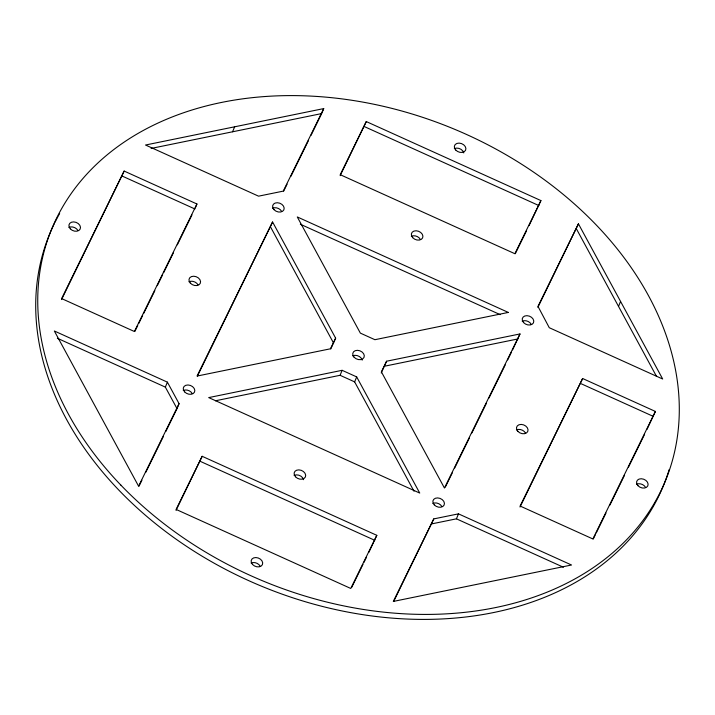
<?xml version="1.0" encoding="UTF-8"?>
<svg xmlns="http://www.w3.org/2000/svg" width="715" height="715" viewBox="0 0 715 715"><rect width="100%" height="100%" fill="white"/><g stroke="black" fill="none" stroke-linecap="round" stroke-linejoin="round"><path stroke-width="1.07" d="M61.553 299.576L124.151 171.064L196.929 203.99L195.302 207.976M232.59 131.783L234.627 126.805M165.817 431.503L177.025 408.631L165.353 387.119L167.382 382.141L54.34 330.991L138.594 486.182L179.063 403.653L167.382 382.141M177.025 408.631L179.063 403.653M197.447 376.054L272.576 221.99L335.648 338.168L330.777 348.947M323.725 108.591L283.265 191.12L258.562 196.169L145.52 145.02L323.725 108.591L321.696 113.569L151.097 148.443M176.033 510.403L202.157 456.295L376.814 535.329L368.877 552.337M340.152 175.667L366.277 121.559L540.924 200.584L529.064 225.618M215.421 400.784L340.09 375.295L342.119 370.316L356.678 376.903L419.75 493.082L208.709 397.594L342.119 370.316M414.012 491.232L354.64 381.882L356.678 376.903M381.247 372.962L386.592 361.218L520.002 333.941L512.575 349.93M393.706 601.44L433.773 518.902L458.476 513.853L571.517 565.002L393.304 601.431L433.773 518.902M431.735 523.88L456.438 518.831L458.476 513.853M537.886 307.37L578.435 223.84L662.689 379.03L549.272 327.711L537.975 306.369L578.435 223.84M520.028 507.024L582.627 378.512L655.396 411.438L647.021 429.366M618.529 306.413L620.566 301.435M124.151 171.064L61.633 298.584L134.402 331.51L196.929 203.99M134.813 331.51L137.745 325.531M138.728 323.538L142.634 315.565M143.608 313.572L154.842 290.665M157.282 285.678L162.654 274.721M163.637 272.728L173.405 252.806M177.311 244.834L191.969 214.947M139.005 486.191L141.928 480.23M145.824 472.275L163.378 436.472M283.667 191.128L287.081 184.166M290.978 176.212L308.531 140.417M310.971 135.439L321.205 114.561M272.576 221.99L197.027 376.072L330.437 348.795L335.648 338.168M202.157 456.295L176.105 509.429L350.761 588.463L376.814 535.329M366.277 121.559L340.224 174.692L514.88 253.718L540.924 200.584M386.592 361.218L381.381 371.845L444.453 488.032L520.002 333.941M351.673 587.426L362.979 564.367M363.962 562.365L366.42 557.351M515.3 253.691L526.606 230.632M445.365 487.004L452.238 472.999M454.686 467.994L469.406 437.982M471.855 432.977L486.575 402.965M489.024 397.96L505.219 364.936M507.668 359.94L511.591 351.932M582.627 378.512L520.109 506.032L592.878 538.958L655.396 411.438M593.289 538.958L595.238 534.972M596.221 532.979L605.989 513.057M609.895 505.085L624.553 475.198M628.458 467.226L644.573 434.354M384.563 366.205L517.973 338.928M364.239 126.537L538.896 205.571M300.318 224.215L500.205 314.654M122.122 176.042L194.891 208.968M580.598 383.49L653.367 416.416M340.09 375.295L354.64 381.882M57.352 338.249L165.353 387.119M456.438 518.831L563.429 567.236M200.12 461.282L374.776 540.308M576.406 228.818L656.442 376.251M270.547 226.968L333.619 343.155M669.169 469.585A331.68 245.317 22.2 0 1 266.463 588.204A331.68 245.317 22.2 0 1 54.474 223.339M54.921 222.436A331.68 245.317 22.2 0 1 58.174 216.198M58.657 215.313A331.68 245.317 22.2 0 1 59.64 213.553M454.329 148.64A5.997 4.433 22.2 0 1 463.785 152.921M251.135 563.08A5.997 4.433 22.2 0 1 260.126 566.137M352.736 355.856A5.997 4.433 22.2 0 1 362.183 360.137M68.917 227.441A5.997 4.433 22.2 0 1 77.908 230.498M636.547 484.278A5.997 4.433 22.2 0 1 645.538 487.335M294.124 475.412A5.997 4.433 22.2 0 1 303.571 479.685M522.218 321.205A5.997 4.433 22.2 0 1 531.209 324.27M516.471 429.947A5.997 4.433 22.2 0 1 525.462 433.004M411.348 236.308A5.997 4.433 22.2 0 1 420.34 239.364M188.992 281.773A5.997 4.433 22.2 0 1 197.984 284.829M183.255 390.506A5.997 4.433 22.2 0 1 192.246 393.572M432.861 503.458A5.997 4.433 22.2 0 1 441.852 506.515M272.603 208.262A5.997 4.433 22.2 0 1 281.594 211.318M508.32 312.428L374.91 339.705L360.36 333.119L297.279 216.94L508.32 312.428M120.808 485.056A331.68 245.317 22.2 0 0 663.904 484.377A331.68 245.317 22.2 0 0 290.844 95.596A331.68 245.317 22.2 0 0 120.808 485.056M354.095 357.223A5.997 4.433 22.2 0 0 363.971 357.482A5.997 4.433 22.2 0 0 357.482 350.323A5.997 4.433 22.2 0 0 354.095 357.223M455.696 150.007A5.997 4.433 22.2 0 0 465.572 150.257A5.997 4.433 22.2 0 0 459.075 143.107A5.997 4.433 22.2 0 0 455.696 150.007M70.276 228.809A5.997 4.433 22.2 0 0 80.16 229.059A5.997 4.433 22.2 0 0 73.663 221.9A5.997 4.433 22.2 0 0 70.276 228.809M637.914 485.646A5.997 4.433 22.2 0 0 647.79 485.896A5.997 4.433 22.2 0 0 641.292 478.746A5.997 4.433 22.2 0 0 637.914 485.646M252.502 564.448A5.997 4.433 22.2 0 0 262.378 564.698A5.997 4.433 22.2 0 0 255.881 557.548A5.997 4.433 22.2 0 0 252.502 564.448M184.613 391.874A5.997 4.433 22.2 0 0 194.489 392.133A5.997 4.433 22.2 0 0 188 384.974A5.997 4.433 22.2 0 0 184.613 391.874M434.228 504.826A5.997 4.433 22.2 0 0 444.104 505.076A5.997 4.433 22.2 0 0 437.607 497.917A5.997 4.433 22.2 0 0 434.228 504.826M523.577 322.572A5.997 4.433 22.2 0 0 533.462 322.831A5.997 4.433 22.2 0 0 526.964 315.673A5.997 4.433 22.2 0 0 523.577 322.572M273.97 209.629A5.997 4.433 22.2 0 0 283.846 209.879A5.997 4.433 22.2 0 0 277.349 202.729A5.997 4.433 22.2 0 0 273.97 209.629M295.483 476.78A5.997 4.433 22.2 0 0 305.359 477.03A5.997 4.433 22.2 0 0 298.861 469.871A5.997 4.433 22.2 0 0 295.483 476.78M517.839 431.315A5.997 4.433 22.2 0 0 527.715 431.565A5.997 4.433 22.2 0 0 521.217 424.415A5.997 4.433 22.2 0 0 517.839 431.315M412.707 237.675A5.997 4.433 22.2 0 0 422.592 237.925A5.997 4.433 22.2 0 0 416.094 230.775A5.997 4.433 22.2 0 0 412.707 237.675M190.351 283.14A5.997 4.433 22.2 0 0 200.236 283.39A5.997 4.433 22.2 0 0 193.738 276.231A5.997 4.433 22.2 0 0 190.351 283.14"/></g></svg>
